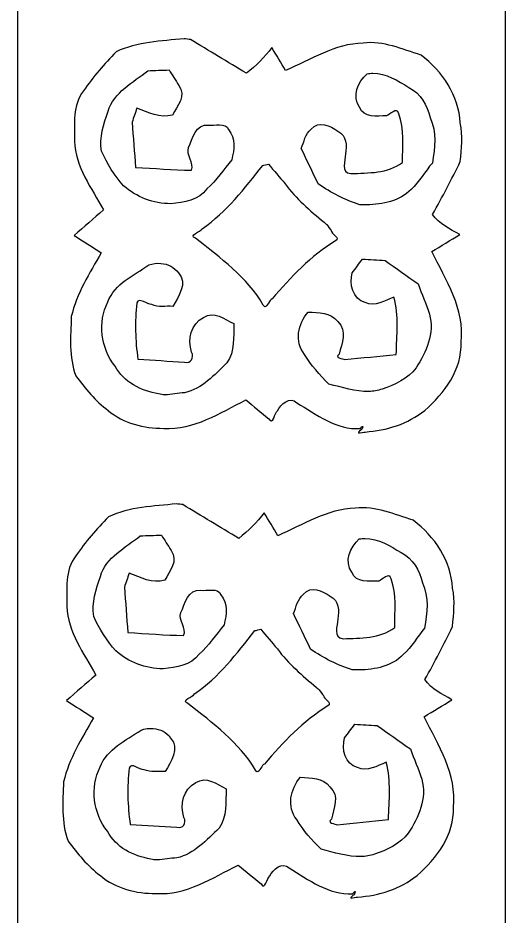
# Model space of a CAD drawing. Header units: centimetres. Extents: x -13.1 to 12.7, y -6.1 to 12.6.
# Drawn here: x 5.14 to 7.569, y -1.745 to 2.728 of the extents above; entities that cross this region are included whole.
import ezdxf

# ---------------------------------------------------------------- set-up
doc = ezdxf.new("R2010")
doc.units = ezdxf.units.CM
doc.header["$MEASUREMENT"] = 0
doc.layers.add('Layer 1', color=7, linetype='Continuous')

msp = doc.modelspace()

# ---------------------------------------------------------------- linework, layer by layer
at = {"layer": 'Layer 1', "color": 5, "lineweight": 30}
for points, knots in [([(7.56935, -4.2035), (7.56935, -4.2035), (7.56935, 9.40592), (7.56935, 9.40592), (7.56935, 9.40592), (7.56935, 9.40592), (5.14042, 9.40592), (5.14042, 9.40592), (5.14042, 9.40592), (5.14042, 9.40592), (5.14042, -4.2035), (5.14042, -4.2035), (5.14042, -4.2035), (5.14042, -4.2035), (7.56935, -4.2035), (7.56935, -4.2035)], [0, 0, 0, 0, 0.2, 0.2, 0.2, 0.2, 0.4, 0.4, 0.4, 0.4, 0.6, 0.6, 0.6, 0.6, 1, 1, 1, 1]), ([(6.84037, 0.66115), (6.83657, 0.66169), (6.83778, 0.66531), (6.85092, 0.67547), (6.85092, 0.67547), (6.85792, 0.67882), (6.86986, 0.7101), (6.8479, 0.68301), (6.8479, 0.68301), (6.72803, 0.67493), (6.62823, 0.75358), (6.53053, 0.81117), (6.53053, 0.81117), (6.49729, 0.84569), (6.45016, 0.80325), (6.43479, 0.77122), (6.43479, 0.77122), (6.4201, 0.76225), (6.41278, 0.69631), (6.39107, 0.73127), (6.39107, 0.73127), (6.35329, 0.76287), (6.31523, 0.7939), (6.27724, 0.8255), (6.27724, 0.8255), (6.14789, 0.76162), (6.01823, 0.67437), (5.86714, 0.68377), (5.86714, 0.68377), (5.76787, 0.68334), (5.66617, 0.70806), (5.58972, 0.77348), (5.58972, 0.77348), (5.52572, 0.81941), (5.47665, 0.88275), (5.42915, 0.94461), (5.42915, 0.94461), (5.39342, 1.03985), (5.40292, 1.14107), (5.40653, 1.24012), (5.40653, 1.24012), (5.43321, 1.35574), (5.49744, 1.45628), (5.55579, 1.55825), (5.55579, 1.55825), (5.5108, 1.58715), (5.46586, 1.61602), (5.42085, 1.64494), (5.42085, 1.64494), (5.4697, 1.68728), (5.51825, 1.72925), (5.5671, 1.77159), (5.5671, 1.77159), (5.50761, 1.88072), (5.42673, 1.98575), (5.42311, 2.1146), (5.42311, 2.1146), (5.42357, 2.19954), (5.41082, 2.29316), (5.46759, 2.36488), (5.46759, 2.36488), (5.51531, 2.43479), (5.57139, 2.49866), (5.63042, 2.55938), (5.63042, 2.55938), (5.73649, 2.60958), (5.85476, 2.61278), (5.96966, 2.62421), (5.96966, 2.62421), (5.97552, 2.62354), (5.99649, 2.6209), (6.00057, 2.62044), (6.00057, 2.62044), (6.09373, 2.56443), (6.18633, 2.50834), (6.2795, 2.45233), (6.2795, 2.45233), (6.32767, 2.48953), (6.37004, 2.53231), (6.4069, 2.58049), (6.4069, 2.58049), (6.4295, 2.5424), (6.45214, 2.50421), (6.47475, 2.4659), (6.47475, 2.4659), (6.60051, 2.519), (6.72036, 2.60011), (6.86148, 2.60235), (6.86148, 2.60235), (6.96256, 2.61557), (7.05613, 2.5717), (7.15021, 2.54279), (7.15021, 2.54279), (7.25809, 2.46169), (7.33763, 2.34129), (7.34621, 2.20506), (7.34621, 2.20506), (7.36047, 2.14096), (7.3505, 2.07714), (7.34621, 2.01283), (7.34621, 2.01283), (7.30279, 1.92386), (7.25665, 1.83624), (7.20825, 1.74973), (7.20825, 1.74973), (7.23947, 1.70045), (7.29502, 1.67785), (7.34319, 1.64871), (7.34319, 1.64871), (7.29682, 1.62049), (7.25009, 1.5925), (7.20373, 1.56428), (7.20373, 1.56428), (7.27451, 1.42289), (7.36966, 1.27787), (7.34998, 1.11272), (7.34998, 1.11272), (7.35611, 0.9776), (7.26721, 0.85864), (7.16905, 0.77348), (7.16905, 0.77348), (7.08447, 0.70514), (6.97891, 0.67352), (6.87128, 0.66568), (6.87128, 0.66568), (6.86718, 0.66764), (6.8467, 0.66025), (6.84037, 0.66116), (6.84037, 0.66116), (6.84037, 0.66116), (6.84037, 0.66115), (6.84037, 0.66115)], [0, 0, 0, 0, 0.0294118, 0.0294118, 0.0294118, 0.0294118, 0.0588235, 0.0588235, 0.0588235, 0.0588235, 0.0882353, 0.0882353, 0.0882353, 0.0882353, 0.1176471, 0.1176471, 0.1176471, 0.1176471, 0.1470588, 0.1470588, 0.1470588, 0.1470588, 0.1764706, 0.1764706, 0.1764706, 0.1764706, 0.2058824, 0.2058824, 0.2058824, 0.2058824, 0.2352941, 0.2352941, 0.2352941, 0.2352941, 0.2647059, 0.2647059, 0.2647059, 0.2647059, 0.2941176, 0.2941176, 0.2941176, 0.2941176, 0.3235294, 0.3235294, 0.3235294, 0.3235294, 0.3529412, 0.3529412, 0.3529412, 0.3529412, 0.3823529, 0.3823529, 0.3823529, 0.3823529, 0.4117647, 0.4117647, 0.4117647, 0.4117647, 0.4411765, 0.4411765, 0.4411765, 0.4411765, 0.4705882, 0.4705882, 0.4705882, 0.4705882, 0.5, 0.5, 0.5, 0.5, 0.5294118, 0.5294118, 0.5294118, 0.5294118, 0.5588235, 0.5588235, 0.5588235, 0.5588235, 0.5882353, 0.5882353, 0.5882353, 0.5882353, 0.6176471, 0.6176471, 0.6176471, 0.6176471, 0.6470588, 0.6470588, 0.6470588, 0.6470588, 0.6764706, 0.6764706, 0.6764706, 0.6764706, 0.7058824, 0.7058824, 0.7058824, 0.7058824, 0.7352941, 0.7352941, 0.7352941, 0.7352941, 0.7647059, 0.7647059, 0.7647059, 0.7647059, 0.7941176, 0.7941176, 0.7941176, 0.7941176, 0.8235294, 0.8235294, 0.8235294, 0.8235294, 0.8529412, 0.8529412, 0.8529412, 0.8529412, 0.8823529, 0.8823529, 0.8823529, 0.8823529, 0.9117647, 0.9117647, 0.9117647, 0.9117647, 0.9411765, 0.9411765, 0.9411765, 0.9411765, 1, 1, 1, 1]), ([(5.90257, 1.80249), (5.96725, 1.81101), (6.04226, 1.81876), (6.08274, 1.87637), (6.08274, 1.87637), (6.13048, 1.91917), (6.16703, 1.97188), (6.20637, 2.02186), (6.20637, 2.02186), (6.21971, 2.07406), (6.22756, 2.1273), (6.18979, 2.17188), (6.18979, 2.17188), (6.17758, 2.20954), (6.11877, 2.18868), (6.09028, 2.1945), (6.09028, 2.1945), (6.02696, 2.20101), (6.01073, 2.12708), (5.99152, 2.08293), (5.99152, 2.08293), (5.97659, 2.04373), (6.02272, 2.00519), (6.00509, 1.9691), (6.00509, 1.9691), (5.91214, 1.96977), (5.81965, 1.97939), (5.72692, 1.98342), (5.72692, 1.98342), (5.72103, 2.05871), (5.71547, 2.13375), (5.70958, 2.20882), (5.70958, 2.20882), (5.71771, 2.23212), (5.72555, 2.25584), (5.7337, 2.27893), (5.7337, 2.27893), (5.79025, 2.25787), (5.84867, 2.22565), (5.91086, 2.24425), (5.91086, 2.24425), (5.93573, 2.28929), (5.98028, 2.34048), (5.94252, 2.39201), (5.94252, 2.39201), (5.92645, 2.4178), (5.91032, 2.44314), (5.89427, 2.4689), (5.89427, 2.4689), (5.85898, 2.46755), (5.82402, 2.46648), (5.78873, 2.46513), (5.78873, 2.46513), (5.71523, 2.4062), (5.61888, 2.35899), (5.58971, 2.2631), (5.58971, 2.2631), (5.56822, 2.1999), (5.54509, 2.13131), (5.55729, 2.06408), (5.55729, 2.06408), (5.58465, 2.00223), (5.62188, 1.94194), (5.66735, 1.8922), (5.66735, 1.8922), (5.73022, 1.83483), (5.8173, 1.80317), (5.90255, 1.80249), (5.90255, 1.80249), (5.90255, 1.80249), (5.90257, 1.80249), (5.90257, 1.80249)], [0, 0, 0, 0, 0.0526316, 0.0526316, 0.0526316, 0.0526316, 0.1052632, 0.1052632, 0.1052632, 0.1052632, 0.1578947, 0.1578947, 0.1578947, 0.1578947, 0.2105263, 0.2105263, 0.2105263, 0.2105263, 0.2631579, 0.2631579, 0.2631579, 0.2631579, 0.3157895, 0.3157895, 0.3157895, 0.3157895, 0.3684211, 0.3684211, 0.3684211, 0.3684211, 0.4210526, 0.4210526, 0.4210526, 0.4210526, 0.4736842, 0.4736842, 0.4736842, 0.4736842, 0.5263158, 0.5263158, 0.5263158, 0.5263158, 0.5789474, 0.5789474, 0.5789474, 0.5789474, 0.6315789, 0.6315789, 0.6315789, 0.6315789, 0.6842105, 0.6842105, 0.6842105, 0.6842105, 0.7368421, 0.7368421, 0.7368421, 0.7368421, 0.7894737, 0.7894737, 0.7894737, 0.7894737, 0.8421053, 0.8421053, 0.8421053, 0.8421053, 0.8947368, 0.8947368, 0.8947368, 0.8947368, 1, 1, 1, 1]), ([(6.87957, 1.79721), (6.95973, 1.79897), (7.04346, 1.81449), (7.10045, 1.8741), (7.10045, 1.8741), (7.14228, 1.91152), (7.1701, 1.96269), (7.20674, 2.00527), (7.20674, 2.00527), (7.2194, 2.08078), (7.22957, 2.15949), (7.19543, 2.23143), (7.19543, 2.23143), (7.17982, 2.29372), (7.1496, 2.35141), (7.08989, 2.38145), (7.08989, 2.38145), (7.03427, 2.41615), (6.97599, 2.45203), (6.90972, 2.45231), (6.90972, 2.45231), (6.90025, 2.45236), (6.89091, 2.45156), (6.88107, 2.45005), (6.88107, 2.45005), (6.83697, 2.40928), (6.80381, 2.33789), (6.84338, 2.28345), (6.84338, 2.28345), (6.86509, 2.22765), (6.9306, 2.24084), (6.97832, 2.23973), (6.97832, 2.23973), (6.99439, 2.24419), (7.02877, 2.28824), (7.03938, 2.25104), (7.03938, 2.25104), (7.06722, 2.17261), (7.05815, 2.08964), (7.05747, 2.0083), (7.05747, 2.0083), (6.98305, 1.95204), (6.88884, 1.95698), (6.8004, 1.95251), (6.8004, 1.95251), (6.7459, 1.95765), (6.77439, 2.01712), (6.77326, 2.05051), (6.77326, 2.05051), (6.78301, 2.09309), (6.77907, 2.14104), (6.73632, 2.16434), (6.73632, 2.16434), (6.69562, 2.19078), (6.64215, 2.21964), (6.60213, 2.17414), (6.60213, 2.17414), (6.57248, 2.15084), (6.56714, 2.11036), (6.55313, 2.07765), (6.55313, 2.07765), (6.58119, 2.01872), (6.60951, 1.96018), (6.63756, 1.90125), (6.63756, 1.90125), (6.70224, 1.85645), (6.77077, 1.82209), (6.84563, 1.79722), (6.84563, 1.79722), (6.85685, 1.79701), (6.8681, 1.79698), (6.87955, 1.79722), (6.87955, 1.79722), (6.87955, 1.79722), (6.87957, 1.79721), (6.87957, 1.79721)], [0, 0, 0, 0, 0.05, 0.05, 0.05, 0.05, 0.1, 0.1, 0.1, 0.1, 0.15, 0.15, 0.15, 0.15, 0.2, 0.2, 0.2, 0.2, 0.25, 0.25, 0.25, 0.25, 0.3, 0.3, 0.3, 0.3, 0.35, 0.35, 0.35, 0.35, 0.4, 0.4, 0.4, 0.4, 0.45, 0.45, 0.45, 0.45, 0.5, 0.5, 0.5, 0.5, 0.55, 0.55, 0.55, 0.55, 0.6, 0.6, 0.6, 0.6, 0.65, 0.65, 0.65, 0.65, 0.7, 0.7, 0.7, 0.7, 0.75, 0.75, 0.75, 0.75, 0.8, 0.8, 0.8, 0.8, 0.85, 0.85, 0.85, 0.85, 0.9, 0.9, 0.9, 0.9, 1, 1, 1, 1]), ([(6.37223, 1.28987), (6.38392, 1.28845), (6.39608, 1.32632), (6.40766, 1.32832), (6.40766, 1.32832), (6.50152, 1.43656), (6.59966, 1.5434), (6.72428, 1.6178), (6.72428, 1.6178), (6.74937, 1.63191), (6.70326, 1.65346), (6.70166, 1.66982), (6.70166, 1.66982), (6.69828, 1.67452), (6.68417, 1.69376), (6.68055, 1.69847), (6.68055, 1.69847), (6.68055, 1.69847), (6.67152, 1.70672), (6.66698, 1.71053), (6.66698, 1.71053), (6.59642, 1.76879), (6.52722, 1.82785), (6.47248, 1.90201), (6.47248, 1.90201), (6.4451, 1.93475), (6.41694, 1.9673), (6.38956, 2.00001), (6.38956, 2.00001), (6.3837, 1.99866), (6.36477, 1.99412), (6.36091, 1.99323), (6.36091, 1.99323), (6.27023, 1.87896), (6.18102, 1.76214), (6.05937, 1.67812), (6.05937, 1.67812), (6.05303, 1.66309), (5.98683, 1.64563), (6.0262, 1.63063), (6.0262, 1.63063), (6.15058, 1.53225), (6.28205, 1.43645), (6.36393, 1.29818), (6.36393, 1.29818), (6.36652, 1.29276), (6.36953, 1.29022), (6.37222, 1.28989), (6.37222, 1.28989), (6.37222, 1.28989), (6.37223, 1.28987), (6.37223, 1.28987)], [0, 0, 0, 0, 0.0714286, 0.0714286, 0.0714286, 0.0714286, 0.1428571, 0.1428571, 0.1428571, 0.1428571, 0.2142857, 0.2142857, 0.2142857, 0.2142857, 0.2857143, 0.2857143, 0.2857143, 0.2857143, 0.3571429, 0.3571429, 0.3571429, 0.3571429, 0.4285714, 0.4285714, 0.4285714, 0.4285714, 0.5, 0.5, 0.5, 0.5, 0.5714286, 0.5714286, 0.5714286, 0.5714286, 0.6428571, 0.6428571, 0.6428571, 0.6428571, 0.7142857, 0.7142857, 0.7142857, 0.7142857, 0.7857143, 0.7857143, 0.7857143, 0.7857143, 0.8571429, 0.8571429, 0.8571429, 0.8571429, 1, 1, 1, 1]), ([(6.89013, 0.86771), (6.91251, 0.86846), (6.93484, 0.87182), (6.95722, 0.87977), (6.95722, 0.87977), (7.01941, 0.89883), (7.08509, 0.93303), (7.12533, 0.98456), (7.12533, 0.98456), (7.17691, 1.06344), (7.21913, 1.15769), (7.19242, 1.25293), (7.19242, 1.25293), (7.1766, 1.30402), (7.15397, 1.35328), (7.13588, 1.4037), (7.13588, 1.4037), (7.08069, 1.44223), (7.02574, 1.48124), (6.97078, 1.51979), (6.97078, 1.51979), (6.93322, 1.52225), (6.89577, 1.52411), (6.85845, 1.52657), (6.85845, 1.52657), (6.84127, 1.5037), (6.82436, 1.48135), (6.80719, 1.45872), (6.80719, 1.45872), (6.79226, 1.40314), (6.8087, 1.3271), (6.87202, 1.31096), (6.87202, 1.31096), (6.92087, 1.28744), (6.96978, 1.32053), (7.01525, 1.33735), (7.01525, 1.33735), (7.04012, 1.24392), (7.02974, 1.14761), (7.02656, 1.05239), (7.02656, 1.05239), (6.94085, 1.04342), (6.85572, 1.03498), (6.77025, 1.026), (6.77025, 1.026), (6.76188, 1.0307), (6.71476, 1.03462), (6.74236, 1.05389), (6.74236, 1.05389), (6.75435, 1.10769), (6.78367, 1.17039), (6.73482, 1.21522), (6.73482, 1.21522), (6.69955, 1.26228), (6.63977, 1.25979), (6.58706, 1.26271), (6.58706, 1.26271), (6.53708, 1.20423), (6.51809, 1.11648), (6.56897, 1.05238), (6.56897, 1.05238), (6.60224, 0.99704), (6.64489, 0.94958), (6.69034, 0.90387), (6.69034, 0.90387), (6.756, 0.88925), (6.82298, 0.86543), (6.89011, 0.86769), (6.89011, 0.86769), (6.89011, 0.86769), (6.89013, 0.86771), (6.89013, 0.86771)], [0, 0, 0, 0, 0.0526316, 0.0526316, 0.0526316, 0.0526316, 0.1052632, 0.1052632, 0.1052632, 0.1052632, 0.1578947, 0.1578947, 0.1578947, 0.1578947, 0.2105263, 0.2105263, 0.2105263, 0.2105263, 0.2631579, 0.2631579, 0.2631579, 0.2631579, 0.3157895, 0.3157895, 0.3157895, 0.3157895, 0.3684211, 0.3684211, 0.3684211, 0.3684211, 0.4210526, 0.4210526, 0.4210526, 0.4210526, 0.4736842, 0.4736842, 0.4736842, 0.4736842, 0.5263158, 0.5263158, 0.5263158, 0.5263158, 0.5789474, 0.5789474, 0.5789474, 0.5789474, 0.6315789, 0.6315789, 0.6315789, 0.6315789, 0.6842105, 0.6842105, 0.6842105, 0.6842105, 0.7368421, 0.7368421, 0.7368421, 0.7368421, 0.7894737, 0.7894737, 0.7894737, 0.7894737, 0.8421053, 0.8421053, 0.8421053, 0.8421053, 0.8947368, 0.8947368, 0.8947368, 0.8947368, 1, 1, 1, 1]), ([(5.87317, 0.85112), (5.90548, 0.85104), (5.93913, 0.86143), (5.97117, 0.86092), (5.97117, 0.86092), (6.05961, 0.88155), (6.11914, 0.95006), (6.18225, 1.00943), (6.18225, 1.00943), (6.22319, 1.06725), (6.21444, 1.13888), (6.21693, 1.20543), (6.21693, 1.20543), (6.17056, 1.22852), (6.11839, 1.2704), (6.06616, 1.23634), (6.06616, 1.23634), (6.00192, 1.20274), (5.98581, 1.12748), (6.00661, 1.06295), (6.00661, 1.06295), (6.02019, 1.03627), (6.00345, 1.00341), (5.97042, 1.01395), (5.97042, 1.01395), (5.8933, 1.01865), (5.81611, 1.02335), (5.73899, 1.02827), (5.73899, 1.02827), (5.72452, 1.12148), (5.72391, 1.21482), (5.73296, 1.30871), (5.73296, 1.30871), (5.7429, 1.33874), (5.78677, 1.29907), (5.80759, 1.30042), (5.80759, 1.30042), (5.84059, 1.28496), (5.87805, 1.29429), (5.91313, 1.29137), (5.91313, 1.29137), (5.94049, 1.34022), (5.98866, 1.4062), (5.94027, 1.45797), (5.94027, 1.45797), (5.92034, 1.48724), (5.88772, 1.50245), (5.85358, 1.50546), (5.85358, 1.50546), (5.83309, 1.50727), (5.81186, 1.50455), (5.79252, 1.49792), (5.79252, 1.49792), (5.71834, 1.44502), (5.62311, 1.40495), (5.58898, 1.31398), (5.58898, 1.31398), (5.53719, 1.21247), (5.55393, 1.08188), (5.62516, 0.99359), (5.62516, 0.99359), (5.66745, 0.9127), (5.75421, 0.87042), (5.84152, 0.85563), (5.84152, 0.85563), (5.85192, 0.8526), (5.86241, 0.85113), (5.87318, 0.85111), (5.87318, 0.85111), (5.87318, 0.85111), (5.87317, 0.85112), (5.87317, 0.85112)], [0, 0, 0, 0, 0.0526316, 0.0526316, 0.0526316, 0.0526316, 0.1052632, 0.1052632, 0.1052632, 0.1052632, 0.1578947, 0.1578947, 0.1578947, 0.1578947, 0.2105263, 0.2105263, 0.2105263, 0.2105263, 0.2631579, 0.2631579, 0.2631579, 0.2631579, 0.3157895, 0.3157895, 0.3157895, 0.3157895, 0.3684211, 0.3684211, 0.3684211, 0.3684211, 0.4210526, 0.4210526, 0.4210526, 0.4210526, 0.4736842, 0.4736842, 0.4736842, 0.4736842, 0.5263158, 0.5263158, 0.5263158, 0.5263158, 0.5789474, 0.5789474, 0.5789474, 0.5789474, 0.6315789, 0.6315789, 0.6315789, 0.6315789, 0.6842105, 0.6842105, 0.6842105, 0.6842105, 0.7368421, 0.7368421, 0.7368421, 0.7368421, 0.7894737, 0.7894737, 0.7894737, 0.7894737, 0.8421053, 0.8421053, 0.8421053, 0.8421053, 0.8947368, 0.8947368, 0.8947368, 0.8947368, 1, 1, 1, 1]), ([(6.80193, -1.65546), (6.79813, -1.65492), (6.79934, -1.6513), (6.81248, -1.64114), (6.81248, -1.64114), (6.81948, -1.63779), (6.83142, -1.60651), (6.80946, -1.6336), (6.80946, -1.6336), (6.68959, -1.64168), (6.58979, -1.56303), (6.49209, -1.50544), (6.49209, -1.50544), (6.45885, -1.47092), (6.41172, -1.51336), (6.39635, -1.54539), (6.39635, -1.54539), (6.38166, -1.55436), (6.37434, -1.6203), (6.35263, -1.58534), (6.35263, -1.58534), (6.31485, -1.55374), (6.27679, -1.52271), (6.2388, -1.49111), (6.2388, -1.49111), (6.10945, -1.55499), (5.97979, -1.64224), (5.8287, -1.63284), (5.8287, -1.63284), (5.72943, -1.63327), (5.62773, -1.60855), (5.55128, -1.54313), (5.55128, -1.54313), (5.48728, -1.4972), (5.43821, -1.43386), (5.39071, -1.372), (5.39071, -1.372), (5.35498, -1.27676), (5.36448, -1.17554), (5.36809, -1.07649), (5.36809, -1.07649), (5.39477, -0.96087), (5.459, -0.86033), (5.51735, -0.75836), (5.51735, -0.75836), (5.47236, -0.72946), (5.42742, -0.70059), (5.38241, -0.67167), (5.38241, -0.67167), (5.43126, -0.62933), (5.47981, -0.58736), (5.52866, -0.54502), (5.52866, -0.54502), (5.46917, -0.43589), (5.38829, -0.33086), (5.38467, -0.20201), (5.38467, -0.20201), (5.38513, -0.11707), (5.37239, -0.02345), (5.42915, 0.04827), (5.42915, 0.04827), (5.47687, 0.11818), (5.53295, 0.18205), (5.59198, 0.24277), (5.59198, 0.24277), (5.69805, 0.29297), (5.81632, 0.29617), (5.93122, 0.3076), (5.93122, 0.3076), (5.93708, 0.30693), (5.95805, 0.30429), (5.96213, 0.30383), (5.96213, 0.30383), (6.05529, 0.24782), (6.14789, 0.19173), (6.24106, 0.13572), (6.24106, 0.13572), (6.28923, 0.17292), (6.3316, 0.2157), (6.36846, 0.26388), (6.36846, 0.26388), (6.39106, 0.22579), (6.4137, 0.1876), (6.43631, 0.14929), (6.43631, 0.14929), (6.56207, 0.20239), (6.68192, 0.28349), (6.82304, 0.28574), (6.82304, 0.28574), (6.92412, 0.29896), (7.01769, 0.25509), (7.11177, 0.22619), (7.11177, 0.22619), (7.21965, 0.14509), (7.29919, 0.02469), (7.30777, -0.11154), (7.30777, -0.11154), (7.32203, -0.17564), (7.31206, -0.23946), (7.30777, -0.30377), (7.30777, -0.30377), (7.26435, -0.39274), (7.21821, -0.48036), (7.16981, -0.56687), (7.16981, -0.56687), (7.20103, -0.61615), (7.25658, -0.63875), (7.30475, -0.66789), (7.30475, -0.66789), (7.25838, -0.69611), (7.21165, -0.7241), (7.16529, -0.75232), (7.16529, -0.75232), (7.23607, -0.89371), (7.33122, -1.03873), (7.31154, -1.20388), (7.31154, -1.20388), (7.31767, -1.339), (7.22877, -1.45796), (7.13061, -1.54312), (7.13061, -1.54312), (7.04603, -1.61146), (6.94047, -1.64308), (6.83284, -1.65092), (6.83284, -1.65092), (6.82874, -1.64896), (6.80826, -1.65635), (6.80193, -1.65544), (6.80193, -1.65544), (6.80193, -1.65544), (6.80193, -1.65546), (6.80193, -1.65546)], [0, 0, 0, 0, 0.0294118, 0.0294118, 0.0294118, 0.0294118, 0.0588235, 0.0588235, 0.0588235, 0.0588235, 0.0882353, 0.0882353, 0.0882353, 0.0882353, 0.1176471, 0.1176471, 0.1176471, 0.1176471, 0.1470588, 0.1470588, 0.1470588, 0.1470588, 0.1764706, 0.1764706, 0.1764706, 0.1764706, 0.2058824, 0.2058824, 0.2058824, 0.2058824, 0.2352941, 0.2352941, 0.2352941, 0.2352941, 0.2647059, 0.2647059, 0.2647059, 0.2647059, 0.2941176, 0.2941176, 0.2941176, 0.2941176, 0.3235294, 0.3235294, 0.3235294, 0.3235294, 0.3529412, 0.3529412, 0.3529412, 0.3529412, 0.3823529, 0.3823529, 0.3823529, 0.3823529, 0.4117647, 0.4117647, 0.4117647, 0.4117647, 0.4411765, 0.4411765, 0.4411765, 0.4411765, 0.4705882, 0.4705882, 0.4705882, 0.4705882, 0.5, 0.5, 0.5, 0.5, 0.5294118, 0.5294118, 0.5294118, 0.5294118, 0.5588235, 0.5588235, 0.5588235, 0.5588235, 0.5882353, 0.5882353, 0.5882353, 0.5882353, 0.6176471, 0.6176471, 0.6176471, 0.6176471, 0.6470588, 0.6470588, 0.6470588, 0.6470588, 0.6764706, 0.6764706, 0.6764706, 0.6764706, 0.7058824, 0.7058824, 0.7058824, 0.7058824, 0.7352941, 0.7352941, 0.7352941, 0.7352941, 0.7647059, 0.7647059, 0.7647059, 0.7647059, 0.7941176, 0.7941176, 0.7941176, 0.7941176, 0.8235294, 0.8235294, 0.8235294, 0.8235294, 0.8529412, 0.8529412, 0.8529412, 0.8529412, 0.8823529, 0.8823529, 0.8823529, 0.8823529, 0.9117647, 0.9117647, 0.9117647, 0.9117647, 0.9411765, 0.9411765, 0.9411765, 0.9411765, 1, 1, 1, 1]), ([(5.86412, -0.51412), (5.9288, -0.5056), (6.00381, -0.49785), (6.04429, -0.44024), (6.04429, -0.44024), (6.09203, -0.39744), (6.12858, -0.34473), (6.16792, -0.29475), (6.16792, -0.29475), (6.18126, -0.24255), (6.18911, -0.18931), (6.15134, -0.14473), (6.15134, -0.14473), (6.13913, -0.10707), (6.08032, -0.12793), (6.05183, -0.12211), (6.05183, -0.12211), (5.98851, -0.1156), (5.97228, -0.18954), (5.95307, -0.23368), (5.95307, -0.23368), (5.93814, -0.27288), (5.98427, -0.31142), (5.96664, -0.34751), (5.96664, -0.34751), (5.87369, -0.34684), (5.7812, -0.33722), (5.68847, -0.33319), (5.68847, -0.33319), (5.68258, -0.2579), (5.67702, -0.18286), (5.67113, -0.10779), (5.67113, -0.10779), (5.67926, -0.08449), (5.6871, -0.06077), (5.69525, -0.03768), (5.69525, -0.03768), (5.7518, -0.05874), (5.81022, -0.09096), (5.87241, -0.07236), (5.87241, -0.07236), (5.89728, -0.02732), (5.94183, 0.02387), (5.90407, 0.0754), (5.90407, 0.0754), (5.888, 0.10119), (5.87187, 0.12653), (5.85582, 0.15229), (5.85582, 0.15229), (5.82053, 0.15094), (5.78557, 0.14987), (5.75028, 0.14852), (5.75028, 0.14852), (5.67678, 0.08959), (5.58043, 0.04238), (5.55126, -0.05351), (5.55126, -0.05351), (5.52977, -0.11671), (5.50664, -0.1853), (5.51884, -0.25253), (5.51884, -0.25253), (5.5462, -0.31438), (5.58343, -0.37467), (5.6289, -0.42441), (5.6289, -0.42441), (5.69177, -0.48178), (5.77885, -0.51344), (5.8641, -0.51412), (5.8641, -0.51412), (5.8641, -0.51412), (5.86412, -0.51412), (5.86412, -0.51412)], [0, 0, 0, 0, 0.0526316, 0.0526316, 0.0526316, 0.0526316, 0.1052632, 0.1052632, 0.1052632, 0.1052632, 0.1578947, 0.1578947, 0.1578947, 0.1578947, 0.2105263, 0.2105263, 0.2105263, 0.2105263, 0.2631579, 0.2631579, 0.2631579, 0.2631579, 0.3157895, 0.3157895, 0.3157895, 0.3157895, 0.3684211, 0.3684211, 0.3684211, 0.3684211, 0.4210526, 0.4210526, 0.4210526, 0.4210526, 0.4736842, 0.4736842, 0.4736842, 0.4736842, 0.5263158, 0.5263158, 0.5263158, 0.5263158, 0.5789474, 0.5789474, 0.5789474, 0.5789474, 0.6315789, 0.6315789, 0.6315789, 0.6315789, 0.6842105, 0.6842105, 0.6842105, 0.6842105, 0.7368421, 0.7368421, 0.7368421, 0.7368421, 0.7894737, 0.7894737, 0.7894737, 0.7894737, 0.8421053, 0.8421053, 0.8421053, 0.8421053, 0.8947368, 0.8947368, 0.8947368, 0.8947368, 1, 1, 1, 1]), ([(6.84113, -0.51939), (6.92129, -0.51763), (7.00502, -0.50211), (7.06201, -0.4425), (7.06201, -0.4425), (7.10384, -0.40508), (7.13166, -0.35391), (7.1683, -0.31133), (7.1683, -0.31133), (7.18096, -0.23582), (7.19113, -0.15711), (7.15699, -0.08517), (7.15699, -0.08517), (7.14138, -0.02288), (7.11116, 0.03481), (7.05145, 0.06485), (7.05145, 0.06485), (6.99583, 0.09955), (6.93755, 0.13543), (6.87128, 0.13571), (6.87128, 0.13571), (6.86181, 0.13576), (6.85247, 0.13496), (6.84263, 0.13345), (6.84263, 0.13345), (6.79853, 0.09268), (6.76537, 0.02129), (6.80494, -0.03315), (6.80494, -0.03315), (6.82665, -0.08895), (6.89216, -0.07576), (6.93988, -0.07687), (6.93988, -0.07687), (6.95595, -0.07241), (6.99033, -0.02836), (7.00094, -0.06556), (7.00094, -0.06556), (7.02878, -0.14399), (7.01971, -0.22696), (7.01903, -0.3083), (7.01903, -0.3083), (6.94461, -0.36456), (6.8504, -0.35962), (6.76196, -0.36409), (6.76196, -0.36409), (6.70747, -0.35895), (6.73595, -0.29948), (6.73482, -0.26609), (6.73482, -0.26609), (6.74457, -0.22351), (6.74063, -0.17556), (6.69788, -0.15226), (6.69788, -0.15226), (6.65718, -0.12582), (6.60371, -0.09696), (6.56369, -0.14246), (6.56369, -0.14246), (6.53404, -0.16576), (6.5287, -0.20624), (6.51469, -0.23895), (6.51469, -0.23895), (6.54275, -0.29788), (6.57107, -0.35642), (6.59912, -0.41535), (6.59912, -0.41535), (6.6638, -0.46015), (6.73233, -0.49451), (6.80719, -0.51938), (6.80719, -0.51938), (6.81841, -0.51959), (6.82966, -0.51962), (6.84111, -0.51938), (6.84111, -0.51938), (6.84111, -0.51938), (6.84113, -0.51939), (6.84113, -0.51939)], [0, 0, 0, 0, 0.05, 0.05, 0.05, 0.05, 0.1, 0.1, 0.1, 0.1, 0.15, 0.15, 0.15, 0.15, 0.2, 0.2, 0.2, 0.2, 0.25, 0.25, 0.25, 0.25, 0.3, 0.3, 0.3, 0.3, 0.35, 0.35, 0.35, 0.35, 0.4, 0.4, 0.4, 0.4, 0.45, 0.45, 0.45, 0.45, 0.5, 0.5, 0.5, 0.5, 0.55, 0.55, 0.55, 0.55, 0.6, 0.6, 0.6, 0.6, 0.65, 0.65, 0.65, 0.65, 0.7, 0.7, 0.7, 0.7, 0.75, 0.75, 0.75, 0.75, 0.8, 0.8, 0.8, 0.8, 0.85, 0.85, 0.85, 0.85, 0.9, 0.9, 0.9, 0.9, 1, 1, 1, 1]), ([(6.33378, -1.02674), (6.34547, -1.02816), (6.35763, -0.99029), (6.36921, -0.98829), (6.36921, -0.98829), (6.46307, -0.88005), (6.56121, -0.7732), (6.68583, -0.69881), (6.68583, -0.69881), (6.71092, -0.6847), (6.66481, -0.66315), (6.66321, -0.64679), (6.66321, -0.64679), (6.65983, -0.64209), (6.64572, -0.62285), (6.6421, -0.61814), (6.6421, -0.61814), (6.6421, -0.61814), (6.63307, -0.60989), (6.62853, -0.60608), (6.62853, -0.60608), (6.55797, -0.54782), (6.48877, -0.48876), (6.43403, -0.4146), (6.43403, -0.4146), (6.40665, -0.38186), (6.37849, -0.34931), (6.35111, -0.3166), (6.35111, -0.3166), (6.34525, -0.31795), (6.32632, -0.32249), (6.32246, -0.32338), (6.32246, -0.32338), (6.23178, -0.43765), (6.14257, -0.55447), (6.02092, -0.63849), (6.02092, -0.63849), (6.01458, -0.65352), (5.94838, -0.67098), (5.98775, -0.68598), (5.98775, -0.68598), (6.11213, -0.78436), (6.2436, -0.88016), (6.32548, -1.01843), (6.32548, -1.01843), (6.32807, -1.02385), (6.33108, -1.02639), (6.33377, -1.02672), (6.33377, -1.02672), (6.33377, -1.02672), (6.33378, -1.02674), (6.33378, -1.02674)], [0, 0, 0, 0, 0.0714286, 0.0714286, 0.0714286, 0.0714286, 0.1428571, 0.1428571, 0.1428571, 0.1428571, 0.2142857, 0.2142857, 0.2142857, 0.2142857, 0.2857143, 0.2857143, 0.2857143, 0.2857143, 0.3571429, 0.3571429, 0.3571429, 0.3571429, 0.4285714, 0.4285714, 0.4285714, 0.4285714, 0.5, 0.5, 0.5, 0.5, 0.5714286, 0.5714286, 0.5714286, 0.5714286, 0.6428571, 0.6428571, 0.6428571, 0.6428571, 0.7142857, 0.7142857, 0.7142857, 0.7142857, 0.7857143, 0.7857143, 0.7857143, 0.7857143, 0.8571429, 0.8571429, 0.8571429, 0.8571429, 1, 1, 1, 1]), ([(6.85168, -1.4489), (6.87406, -1.44815), (6.89639, -1.44479), (6.91877, -1.43684), (6.91877, -1.43684), (6.98096, -1.41778), (7.04664, -1.38358), (7.08688, -1.33205), (7.08688, -1.33205), (7.13846, -1.25317), (7.18068, -1.15892), (7.15397, -1.06368), (7.15397, -1.06368), (7.13815, -1.01259), (7.11552, -0.96333), (7.09743, -0.91291), (7.09743, -0.91291), (7.04224, -0.87438), (6.98729, -0.83536), (6.93233, -0.79682), (6.93233, -0.79682), (6.89477, -0.79436), (6.85732, -0.7925), (6.82001, -0.79004), (6.82001, -0.79004), (6.80283, -0.81291), (6.78592, -0.83526), (6.76875, -0.85789), (6.76875, -0.85789), (6.75382, -0.91347), (6.77026, -0.98951), (6.83358, -1.00565), (6.83358, -1.00565), (6.88243, -1.02917), (6.93134, -0.99608), (6.97681, -0.97926), (6.97681, -0.97926), (7.00168, -1.07269), (6.9913, -1.169), (6.98812, -1.26422), (6.98812, -1.26422), (6.90241, -1.27319), (6.81728, -1.28163), (6.73181, -1.29061), (6.73181, -1.29061), (6.72344, -1.28591), (6.67632, -1.28199), (6.70392, -1.26272), (6.70392, -1.26272), (6.71591, -1.20892), (6.74523, -1.14622), (6.69638, -1.10139), (6.69638, -1.10139), (6.66111, -1.05433), (6.60133, -1.05682), (6.54862, -1.0539), (6.54862, -1.0539), (6.49864, -1.11238), (6.47965, -1.20013), (6.53053, -1.26423), (6.53053, -1.26423), (6.5638, -1.31957), (6.60645, -1.36703), (6.6519, -1.41274), (6.6519, -1.41274), (6.71756, -1.42736), (6.78454, -1.45118), (6.85167, -1.44893), (6.85167, -1.44893), (6.85167, -1.44893), (6.85168, -1.4489), (6.85168, -1.4489)], [0, 0, 0, 0, 0.0526316, 0.0526316, 0.0526316, 0.0526316, 0.1052632, 0.1052632, 0.1052632, 0.1052632, 0.1578947, 0.1578947, 0.1578947, 0.1578947, 0.2105263, 0.2105263, 0.2105263, 0.2105263, 0.2631579, 0.2631579, 0.2631579, 0.2631579, 0.3157895, 0.3157895, 0.3157895, 0.3157895, 0.3684211, 0.3684211, 0.3684211, 0.3684211, 0.4210526, 0.4210526, 0.4210526, 0.4210526, 0.4736842, 0.4736842, 0.4736842, 0.4736842, 0.5263158, 0.5263158, 0.5263158, 0.5263158, 0.5789474, 0.5789474, 0.5789474, 0.5789474, 0.6315789, 0.6315789, 0.6315789, 0.6315789, 0.6842105, 0.6842105, 0.6842105, 0.6842105, 0.7368421, 0.7368421, 0.7368421, 0.7368421, 0.7894737, 0.7894737, 0.7894737, 0.7894737, 0.8421053, 0.8421053, 0.8421053, 0.8421053, 0.8947368, 0.8947368, 0.8947368, 0.8947368, 1, 1, 1, 1]), ([(5.83472, -1.46549), (5.86703, -1.46557), (5.90068, -1.45518), (5.93272, -1.45569), (5.93272, -1.45569), (6.02116, -1.43506), (6.08069, -1.36655), (6.1438, -1.30718), (6.1438, -1.30718), (6.18474, -1.24936), (6.17599, -1.17773), (6.17848, -1.11118), (6.17848, -1.11118), (6.13211, -1.08809), (6.07994, -1.04621), (6.02771, -1.08027), (6.02771, -1.08027), (5.96347, -1.11387), (5.94736, -1.18913), (5.96815, -1.25366), (5.96815, -1.25366), (5.98173, -1.28034), (5.96499, -1.3132), (5.93197, -1.30266), (5.93197, -1.30266), (5.85485, -1.29796), (5.77766, -1.29326), (5.70054, -1.28834), (5.70054, -1.28834), (5.68607, -1.19513), (5.68546, -1.10179), (5.69451, -1.0079), (5.69451, -1.0079), (5.70445, -0.97787), (5.74832, -1.01754), (5.76914, -1.01619), (5.76914, -1.01619), (5.80214, -1.03165), (5.8396, -1.02232), (5.87468, -1.02524), (5.87468, -1.02524), (5.90204, -0.97639), (5.95021, -0.91041), (5.90182, -0.85864), (5.90182, -0.85864), (5.88189, -0.82938), (5.84927, -0.81416), (5.81513, -0.81115), (5.81513, -0.81115), (5.79464, -0.80934), (5.77341, -0.81206), (5.75407, -0.81869), (5.75407, -0.81869), (5.67989, -0.87159), (5.58466, -0.91166), (5.55053, -1.00263), (5.55053, -1.00263), (5.49874, -1.10414), (5.51548, -1.23473), (5.58672, -1.32302), (5.58672, -1.32302), (5.62901, -1.40391), (5.71577, -1.44619), (5.80308, -1.46098), (5.80308, -1.46098), (5.81348, -1.46401), (5.82397, -1.46548), (5.83474, -1.4655), (5.83474, -1.4655), (5.83474, -1.4655), (5.83472, -1.46549), (5.83472, -1.46549)], [0, 0, 0, 0, 0.0526316, 0.0526316, 0.0526316, 0.0526316, 0.1052632, 0.1052632, 0.1052632, 0.1052632, 0.1578947, 0.1578947, 0.1578947, 0.1578947, 0.2105263, 0.2105263, 0.2105263, 0.2105263, 0.2631579, 0.2631579, 0.2631579, 0.2631579, 0.3157895, 0.3157895, 0.3157895, 0.3157895, 0.3684211, 0.3684211, 0.3684211, 0.3684211, 0.4210526, 0.4210526, 0.4210526, 0.4210526, 0.4736842, 0.4736842, 0.4736842, 0.4736842, 0.5263158, 0.5263158, 0.5263158, 0.5263158, 0.5789474, 0.5789474, 0.5789474, 0.5789474, 0.6315789, 0.6315789, 0.6315789, 0.6315789, 0.6842105, 0.6842105, 0.6842105, 0.6842105, 0.7368421, 0.7368421, 0.7368421, 0.7368421, 0.7894737, 0.7894737, 0.7894737, 0.7894737, 0.8421053, 0.8421053, 0.8421053, 0.8421053, 0.8947368, 0.8947368, 0.8947368, 0.8947368, 1, 1, 1, 1])]:
    msp.add_open_spline(points, degree=3, knots=knots, dxfattribs=at)

doc.saveas('drawing.dxf')
